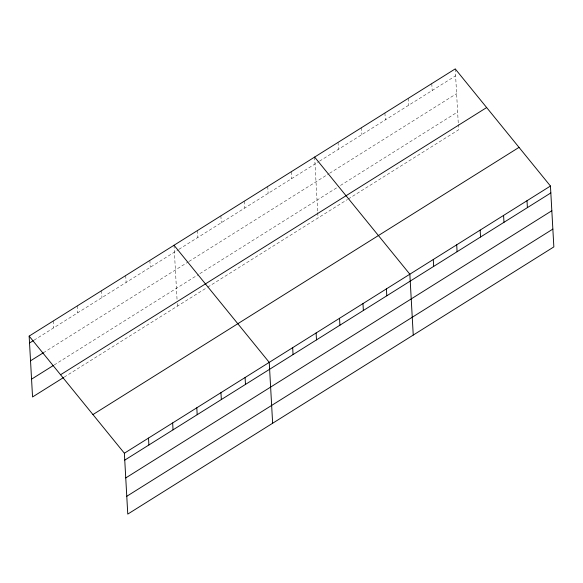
<?xml version="1.0" encoding="UTF-8"?>
<svg xmlns="http://www.w3.org/2000/svg" width="583" height="583" viewBox="0 0 583 583"><rect width="100%" height="100%" fill="white"/><g stroke="black" fill="none" stroke-linecap="round" stroke-linejoin="round"><path stroke-width="0.44" stroke-dasharray="2.92 2.19" d="M34.062 340.166L178.179 249.786M178.937 249.313L318.784 161.615M319.542 161.141L455.615 75.812M43.361 352.773L188.251 261.913M189.001 261.439L328.856 173.741M329.606 173.268L456.606 93.623M54.19 364.973L198.344 274.571M199.86 273.624L338.949 186.4M340.465 185.452L457.633 111.972M64.247 377.106L206.899 287.645M207.657 287.171L347.504 199.473M348.262 199L458.632 129.783L458.333 124.441M455.228 68.903L458.282 123.552M431.792 83.602L432.178 90.511M408.355 98.301L408.741 105.202M384.926 112.993L385.312 119.901M361.489 127.692L361.875 134.593M338.053 142.383L338.439 149.292M314.623 157.082L317.677 211.724M317.728 212.613L318.026 217.955M291.187 171.774L291.573 178.682M267.75 186.473L268.136 193.381M244.321 201.164L244.707 208.073M220.884 215.863L221.27 222.772M197.448 230.555L197.834 237.463M174.018 245.254L177.072 299.895M177.268 303.459L177.421 306.133M149.875 260.39L150.261 267.298M125.724 275.533L126.11 282.442M101.58 290.677L101.967 297.585M77.437 305.813L77.823 312.721M53.293 320.956L53.68 327.865"/><path stroke-width="0.87" d="M29.15 336.099L455.228 68.903L550.447 186.028L553.85 246.901L127.772 514.097L124.368 453.217L29.15 336.099L32.553 396.972L63.489 377.573M29.536 343.001L33.311 340.64M30.535 360.811L43.361 352.773M31.555 379.161L53.439 365.446M60.574 374.745L486.652 107.556M92.945 414.564L519.023 147.375M124.368 453.217L550.447 186.028M124.755 460.118L550.833 192.929M125.753 477.929L551.831 210.74M126.781 496.286L552.852 229.09M314.623 157.082L409.842 274.199L413.245 335.079M174.018 245.254L269.237 362.371L272.64 423.251M527.01 200.72L527.396 207.628M503.581 215.419L503.967 222.32M480.144 230.11L480.53 237.019M456.708 244.809L457.094 251.71M433.278 259.501L433.665 266.409M386.405 288.891L386.791 295.8M362.976 303.59L363.362 310.499M339.539 318.282L339.925 325.19M316.103 332.98L316.489 339.889M292.673 347.672L293.06 354.581M245.093 377.514L245.479 384.416M220.95 392.65L221.336 399.559M196.806 407.794L197.192 414.702M172.655 422.93L173.042 429.839M148.512 438.073L148.898 444.982"/></g></svg>
